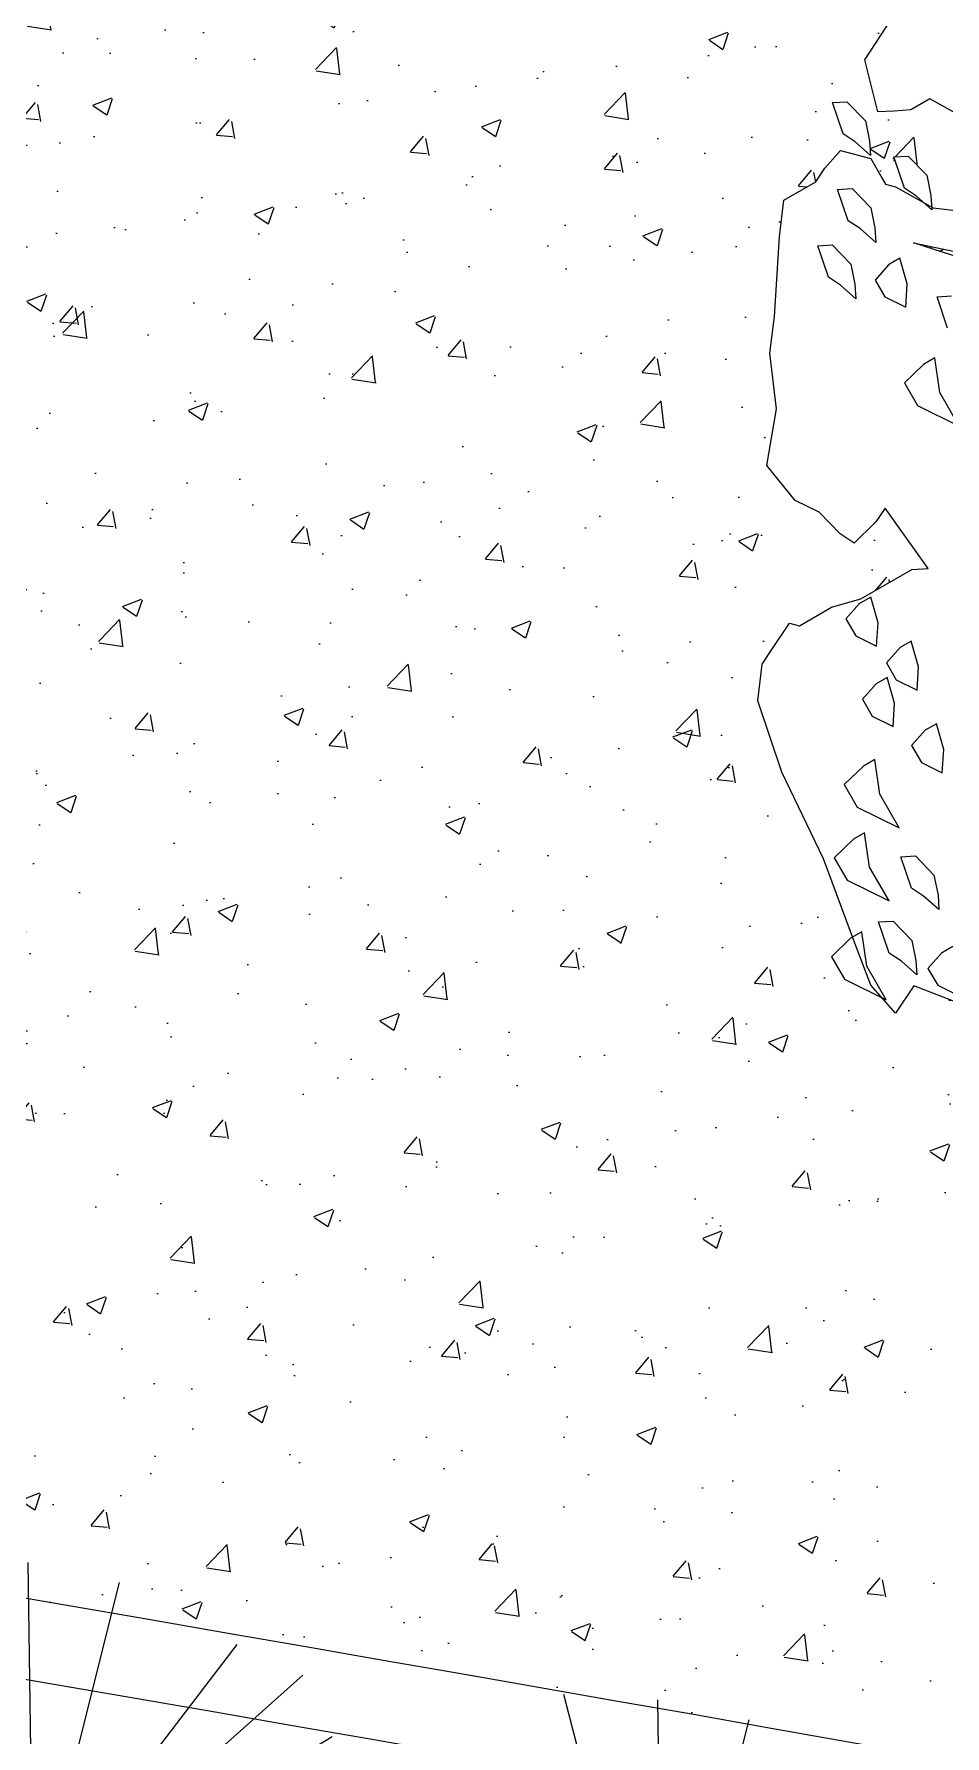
# Model space of a CAD drawing. Header units: metres. Extents: x 12093 to 20303, y 514 to 1412.
# Drawn here: x 19694.472 to 19696.183, y 705.562 to 708.758 of the extents above; entities that cross this region are included whole.
import ezdxf

# ---------------------------------------------------------------- set-up
doc = ezdxf.new("R2010")
doc.units = ezdxf.units.M
doc.layers.get('0').update_dxf_attribs({"lineweight": 13})
for name, color, linetype, lineweight in [('AMBI-GRASS', 104, 'Continuous', 20), ('ARBOLES', 52, 'Continuous', 13), ('grass', 64, 'Continuous', 13), ('MANZANAS-ORIGINALES', 147, 'Continuous', 9)]:
    doc.layers.add(name, color=color, linetype=linetype, lineweight=lineweight)
pattern_1 = [(50, (19136.99335, 73.14804), (0.36436934, -0.03187817), [0.0381, -0.4191]), (355, (19136.99335, 73.14804), (-0.07048565, 0.38211329), [0.03048, -0.33528]), (100.451, (19137.0237, 73.1454), (0.293885, 0.35023338), [0.03238, -0.35618]), (46.1842, (19136.99335, 73.24964), (0.54215808, -0.08408466), [0.05715, -0.62865]), (96.6356, (19137.03853, 73.24264), (0.47480847, 0.4948511), [0.04857, -0.53427]), (351.184, (19136.99335, 73.24964), (0.4748092, 0.49485024), [0.04572, -0.50292]), (21, (19137.04415, 73.22424), (0.30322976, -0.20453104), [0.0381, -0.4191]), (326, (19137.04415, 73.22424), (0.12360406, 0.36837593), [0.03048, -0.33528]), (71.4514, (19137.06942, 73.2072), (0.42683298, 0.16384572), [0.03238, -0.35618]), (37.5, (19136.99335, 73.14804), (0.006177207, 0.169110078), [0, -0.331216, 0, -0.34036, 0, -0.33655]), (7.5, (19136.99335, 73.14804), (0.133639325, 0.20036115), [0, -0.194056, 0, -0.323596, 0, -0.12827]), (327.5, (19136.88007, 73.14804), (0.27118119, -0.011457488), [0, -0.127, 0, -0.39624, 0, -0.52578]), (317.5, (19136.82927, 73.14804), (0.29625836, 0.05085298), [0, -0.1651, 0, -0.263144, 0, -0.37338])]

# ---------------------------------------------------------------- blocks, each defined once
blk = doc.blocks.new('ghgfghgh')
at = {"layer": 'ARBOLES', "lineweight": 20}
for p, q in [((20000.3963, 664.232), (20000.5879, 664.1919)), ((20000.6033, 664.1653), (20000.3963, 664.232)), ((20000.4157, 664.2257), (20000.4185, 664.2274)), ((20000.4273, 664.222), (20000.4317, 664.2246))]:
    blk.add_line(p, q, dxfattribs=at)
at = {"layer": 'grass'}
for p, q in [((20000.3386, 664.4488), (20000.3709, 664.4977)), ((20000.3541, 664.3871), (20000.3386, 664.4488)), ((20000.3003, 664.3982), (20000.3175, 664.3992)), ((20000.3129, 664.3611), (20000.3003, 664.3982)), ((20000.3175, 664.3992), (20000.3395, 664.3765)), ((20000.3736, 664.3882), (20000.3541, 664.3871)), ((20000.3931, 664.3894), (20000.3736, 664.3882)), ((20000.4158, 664.4025), (20000.3931, 664.3894)), ((20000.4603, 664.3778), (20000.4158, 664.4025)), ((20000.3395, 664.3765), (20000.3444, 664.3527)), ((20000.3272, 664.3517), (20000.3129, 664.3611)), ((20000.3454, 664.3356), (20000.3272, 664.3517)), ((20000.3444, 664.3527), (20000.3454, 664.3356)), ((20000.2915, 664.3207), (20000.3099, 664.3414)), ((20000.3099, 664.3414), (20000.3457, 664.3318)), ((20000.3457, 664.3318), (20000.3588, 664.3091)), ((20000.373, 664.3338), (20000.3901, 664.3348)), ((20000.3856, 664.2967), (20000.373, 664.3338)), ((20000.3901, 664.3348), (20000.4121, 664.3121)), ((20000.2808, 664.3044), (20000.2915, 664.3207)), ((20000.3588, 664.3091), (20000.3631, 664.3015)), ((20000.4121, 664.3121), (20000.417, 664.2883)), ((20000.2429, 664.2826), (20000.2808, 664.3044)), ((20000.3065, 664.2954), (20000.3237, 664.2964)), ((20000.3191, 664.2583), (20000.3065, 664.2954)), ((20000.3237, 664.2964), (20000.3457, 664.2737)), ((20000.3631, 664.3015), (20000.3751, 664.2983)), ((20000.3751, 664.2983), (20000.4196, 664.2736)), ((20000.3999, 664.2872), (20000.3856, 664.2967)), ((20000.418, 664.2711), (20000.3999, 664.2872)), ((20000.417, 664.2883), (20000.418, 664.2711)), ((20000.2377, 664.2392), (20000.2429, 664.2826)), ((20000.3457, 664.2737), (20000.3505, 664.2499)), ((20000.4196, 664.2736), (20000.4629, 664.2684)), ((20000.3334, 664.2489), (20000.3191, 664.2583)), ((20000.3516, 664.2327), (20000.3334, 664.2489)), ((20000.3505, 664.2499), (20000.3516, 664.2327)), ((20000.2316, 664.1449), (20000.2377, 664.2392)), ((20000.283, 664.2286), (20000.3001, 664.2297)), ((20000.2956, 664.1915), (20000.283, 664.2286)), ((20000.3001, 664.2297), (20000.3222, 664.2069)), ((20000.4041, 664.2295), (20000.4052, 664.2301)), ((20000.3222, 664.2069), (20000.327, 664.1831)), ((20000.3669, 664.2061), (20000.3508, 664.188)), ((20000.3802, 664.2138), (20000.3669, 664.2061)), ((20000.3889, 664.1834), (20000.3802, 664.2138)), ((20000.3099, 664.1821), (20000.2956, 664.1915)), ((20000.3508, 664.188), (20000.3623, 664.168)), ((20000.328, 664.166), (20000.3099, 664.1821)), ((20000.327, 664.1831), (20000.328, 664.166)), ((20000.3623, 664.168), (20000.3871, 664.1558)), ((20000.3871, 664.1558), (20000.3889, 664.1834)), ((20000.4242, 664.1683), (20000.4414, 664.1693)), ((20000.4368, 664.1312), (20000.4242, 664.1683)), ((20000.2264, 664.1015), (20000.2316, 664.1449)), ((20000.2343, 664.0355), (20000.2264, 664.1015)), ((20000.4084, 664.0882), (20000.3856, 664.0662)), ((20000.4217, 664.0959), (20000.4084, 664.0882)), ((20000.4276, 664.055), (20000.4217, 664.0959)), ((20000.3856, 664.0662), (20000.401, 664.0396)), ((20000.4506, 664.0151), (20000.4276, 664.055)), ((20000.2227, 663.9683), (20000.2343, 664.0355)), ((20000.401, 664.0396), (20000.4506, 664.0151)), ((20000.2564, 663.9272), (20000.2227, 663.9683)), ((20000.2847, 663.9133), (20000.2564, 663.9272)), ((20000.3097, 663.8874), (20000.2847, 663.9133)), ((20000.3627, 663.918), (20000.3519, 663.9017)), ((20000.4139, 663.8467), (20000.3627, 663.918)), ((20000.326, 663.8766), (20000.3097, 663.8874)), ((20000.3519, 663.9017), (20000.326, 663.8766)), ((20000.3339, 663.8106), (20000.3944, 663.8455)), ((20000.3944, 663.8455), (20000.4139, 663.8467)), ((20000.2993, 663.8007), (20000.3339, 663.8106)), ((20000.3325, 663.8051), (20000.3164, 663.7869)), ((20000.3458, 663.8128), (20000.3325, 663.8051)), ((20000.3545, 663.7823), (20000.3458, 663.8128)), ((20000.228, 663.7494), (20000.2495, 663.782)), ((20000.2495, 663.782), (20000.2614, 663.7788)), ((20000.2614, 663.7788), (20000.2993, 663.8007)), ((20000.3164, 663.7869), (20000.3279, 663.767)), ((20000.3527, 663.7547), (20000.3545, 663.7823)), ((20000.3279, 663.767), (20000.3527, 663.7547)), ((20000.2172, 663.7331), (20000.228, 663.7494)), ((20000.3804, 663.7529), (20000.3643, 663.7347)), ((20000.3937, 663.7606), (20000.3804, 663.7529)), ((20000.4024, 663.7302), (20000.3937, 663.7606)), ((20000.212, 663.6898), (20000.2172, 663.7331)), ((20000.3643, 663.7347), (20000.3758, 663.7148)), ((20000.4006, 663.7025), (20000.4024, 663.7302)), ((20000.352, 663.7099), (20000.3359, 663.6918)), ((20000.3653, 663.7176), (20000.352, 663.7099)), ((20000.374, 663.6872), (20000.3653, 663.7176)), ((20000.3758, 663.7148), (20000.4006, 663.7025)), ((20000.2405, 663.6054), (20000.212, 663.6898)), ((20000.3359, 663.6918), (20000.3474, 663.6718)), ((20000.3722, 663.6596), (20000.374, 663.6872)), ((20000.3474, 663.6718), (20000.3722, 663.6596)), ((20000.4236, 663.6626), (20000.4103, 663.655)), ((20000.4323, 663.6322), (20000.4236, 663.6626)), ((20000.4103, 663.655), (20000.3942, 663.6368)), ((20000.3505, 663.6204), (20000.3372, 663.6127)), ((20000.3564, 663.5795), (20000.3505, 663.6204)), ((20000.3942, 663.6368), (20000.4057, 663.6168)), ((20000.4305, 663.6046), (20000.4323, 663.6322)), ((20000.2898, 663.5027), (20000.2405, 663.6054)), ((20000.3372, 663.6127), (20000.3144, 663.5907)), ((20000.4057, 663.6168), (20000.4305, 663.6046)), ((20000.3144, 663.5907), (20000.3298, 663.5641)), ((20000.3298, 663.5641), (20000.3794, 663.5396)), ((20000.3794, 663.5396), (20000.3564, 663.5795)), ((20000.3252, 663.526), (20000.3024, 663.504)), ((20000.3385, 663.5337), (20000.3252, 663.526)), ((20000.3444, 663.4928), (20000.3385, 663.5337)), ((20000.327, 663.4031), (20000.2898, 663.5027)), ((20000.3024, 663.504), (20000.3178, 663.4774)), ((20000.3815, 663.5053), (20000.3986, 663.5063)), ((20000.394, 663.4682), (20000.3815, 663.5053)), ((20000.3986, 663.5063), (20000.4206, 663.4836)), ((20000.3674, 663.4529), (20000.3444, 663.4928)), ((20000.4206, 663.4836), (20000.4255, 663.4598)), ((20000.3178, 663.4774), (20000.3674, 663.4529)), ((20000.4083, 663.4588), (20000.394, 663.4682)), ((20000.4255, 663.4598), (20000.4265, 663.4427)), ((20000.4265, 663.4427), (20000.4083, 663.4588)), ((20000.3551, 663.4281), (20000.3723, 663.4291)), ((20000.3677, 663.391), (20000.3551, 663.4281)), ((20000.3723, 663.4291), (20000.3943, 663.4063)), ((20000.3219, 663.4089), (20000.2991, 663.3869)), ((20000.3352, 663.4165), (20000.3219, 663.4089)), ((20000.3457, 663.3534), (20000.327, 663.4031)), ((20000.3411, 663.3756), (20000.3352, 663.4165)), ((20000.3943, 663.4063), (20000.3992, 663.3825)), ((20000.4429, 663.3989), (20000.4296, 663.3913)), ((20000.2991, 663.3869), (20000.3145, 663.3603)), ((20000.382, 663.3815), (20000.3677, 663.391)), ((20000.4002, 663.3654), (20000.382, 663.3815)), ((20000.3992, 663.3825), (20000.4002, 663.3654)), ((20000.4296, 663.3913), (20000.4135, 663.3731)), ((20000.3145, 663.3603), (20000.3641, 663.3357)), ((20000.3641, 663.3357), (20000.3411, 663.3756)), ((20000.4135, 663.3731), (20000.425, 663.3531)), ((20000.3751, 663.3199), (20000.3457, 663.3534)), ((20000.3966, 663.3525), (20000.3751, 663.3199)), ((20000.4487, 663.3322), (20000.3966, 663.3525)), ((20000.425, 663.3531), (20000.4498, 663.3409))]:
    blk.add_line(p, q, dxfattribs=at)
blk = doc.blocks.new('Arbust11')
for p, q in [((0.0378, 0.4871), (-0.0937, 0.9403)), ((0.0408, 0.5449), (0.1405, 0.941)), ((0.0408, 0.4825), (0.0377, 0.9348)), ((-0.1618, 0.888), (0.0377, 0.4856)), ((0.0439, 0.4856), (0.3088, 0.8724)), ((0.0595, 0.5199), (0.1997, 0.8474)), ((0.0377, 0.4856), (-0.274, 0.8225)), ((-0.0621, 0.5573), (-0.3332, 0.7944)), ((0.0439, 0.4794), (0.3805, 0.7788)), ((-0.3488, 0.7476), (0.0408, 0.4856)), ((0.0283, 0.4856), (-0.3738, 0.7039)), ((0.047, 0.4794), (0.4366, 0.6759)), ((0.0314, 0.4856), (-0.4049, 0.6104)), ((-0.433, 0.5262), (0.0439, 0.4825)), ((0.0533, 0.4887), (0.474, 0.5137)), ((0.0439, 0.4825), (-0.4267, 0.4669)), ((-0.0527, 0.4794), (-0.4267, 0.3952)), ((0.0408, 0.4762), (-0.3893, 0.2673)), ((0.0408, 0.47), (-0.3364, 0.2174)), ((0.0408, 0.4731), (-0.274, 0.1581)), ((0.047, 0.4856), (0.499, 0.4263)), ((0.0501, 0.4794), (0.2901, 0.0832)), ((0.0501, 0.4731), (0.4304, 0.2454)), ((0.0533, 0.47), (0.1935, 0.0177)), ((0.0564, 0.4762), (0.3649, 0.1425)), ((0.072, 0.4762), (0.4647, 0.3484)), ((0.0377, 0.4669), (-0.2117, 0.0988)), ((0.0501, 0.4544), (-0.1088, 0.0209)), ((0.0501, 0.4638), (-0.0215, 0.0146)), ((0.0533, 0.4451), (0.0907, 0.0271))]:
    blk.add_line(p, q)

msp = doc.modelspace()

# ---------------------------------------------------------------- hatches: boundary and pattern name
at = {"layer": 'grass'}
h = msp.add_hatch(dxfattribs=at)
h.set_pattern_fill('AR-CONC', color=256, scale=0.002, style=0)
h.set_pattern_definition(pattern_1)
h.paths.add_polyline_path([(19695.8618, 709.5016, 0.000744), (19694.97, 709.6563, 0.016803), (19694.6506, 709.4752), (19694.6625, 709.4605), (19694.6545, 709.4541), (19694.6605, 709.4457), (19694.5236, 709.3485), (19694.393, 709.2431), (19694.3866, 709.2511), (19694.3782, 709.2452), (19694.3558, 709.2767, 0.00578), (19694.2372, 709.1921), (19694.2059, 708.9163, -0.001295), (19695.7598, 708.6487)])
h = msp.add_hatch(dxfattribs=at)
h.set_pattern_fill('AR-CONC', color=256, scale=0.002, style=0)
h.set_pattern_definition(pattern_1)
h.paths.add_polyline_path([(19696.209, 709.1794), (19696.3309, 709.2178), (19696.3922, 709.3332), (19696.4384, 709.3918), (19696.4433, 709.3993, 0.000485), (19695.8618, 709.5016), (19695.7598, 708.6487, -0.000182), (19695.9781, 708.6105), (19695.9717, 708.6294), (19695.9989, 708.631), (19696.027, 708.6019, -0.000168), (19696.2281, 708.5665), (19696.2297, 708.5674), (19696.2254, 708.597), (19696.1548, 708.6362), (19696.1188, 708.6154), (19696.0878, 708.6135), (19696.0569, 708.6117), (19696.0324, 708.7095), (19696.0836, 708.7871), (19696.0901, 708.8868), (19696.1242, 708.9385), (19696.1394, 708.9952), (19696.2008, 709.1106)])
h = msp.add_hatch(dxfattribs=at)
h.set_pattern_fill('AR-CONC', color=256, scale=0.002, style=0)
h.set_pattern_definition(pattern_1)
h.paths.add_polyline_path([(19695.7598, 708.6487, 0.001295), (19694.2059, 708.9163), (19694.0696, 707.7128, -0.001289), (19695.6157, 707.4445)])
h = msp.add_hatch(dxfattribs=at)
h.set_pattern_fill('AR-CONC', color=256, scale=0.002, style=0)
h.set_pattern_definition(pattern_1)
h.paths.add_polyline_path([(19695.8545, 708.1588), (19695.8627, 708.2276), (19695.8724, 708.3772), (19695.8807, 708.4459), (19695.9407, 708.4806), (19695.9577, 708.5064), (19695.9868, 708.5392), (19696.0436, 708.524), (19696.0644, 708.488), (19696.0713, 708.476), (19696.0902, 708.4709), (19696.1426, 708.4418), (19696.1296, 708.4534), (19696.1069, 708.4684), (19696.087, 708.5272), (19696.1141, 708.5288), (19696.149, 708.4927), (19696.1568, 708.455), (19696.1581, 708.4332), (19696.1608, 708.4317), (19696.2296, 708.4234), (19696.2451, 708.4324), (19696.2322, 708.4704), (19696.2594, 708.4721), (19696.2792, 708.4516), (19696.3296, 708.4675), (19696.3137, 708.4753), (19696.2894, 708.5175), (19696.2915, 708.5195), (19696.2449, 708.5225), (19696.2456, 708.5203), (19696.2428, 708.4765), (19696.2034, 708.496), (19696.1851, 708.5276), (19696.2107, 708.5564), (19696.2281, 708.5665, 0.000168), (19696.027, 708.6019), (19696.0338, 708.5949), (19696.0415, 708.5572), (19696.0431, 708.53), (19696.0143, 708.5555), (19695.9916, 708.5706), (19695.9781, 708.6105, 0.000182), (19695.7598, 708.6487), (19695.6157, 707.4445, -0.00021), (19695.8674, 707.4), (19695.8316, 707.5057), (19695.8399, 707.5745), (19695.8569, 707.6004), (19695.8911, 707.6521), (19695.91, 707.647), (19695.97, 707.6816), (19696.0249, 707.6973), (19696.1209, 707.7528), (19696.1518, 707.7546), (19696.0706, 707.8677), (19696.0535, 707.8418), (19696.0124, 707.8021), (19695.9866, 707.8192), (19695.9469, 707.8602), (19695.9021, 707.8824), (19695.8485, 707.9474), (19695.867, 708.0541)])
h = msp.add_hatch(dxfattribs=at)
h.set_pattern_fill('AR-CONC', color=256, scale=0.002, style=0)
h.set_pattern_definition(pattern_1)
h.paths.add_polyline_path([(19695.6157, 707.4445, 0.001289), (19694.0696, 707.7128), (19693.9615, 706.7581), (19695.5077, 706.542)])
h = msp.add_hatch(dxfattribs=at)
h.set_pattern_fill('AR-CONC', color=256, scale=0.002, style=0)
h.set_pattern_definition(pattern_1)
h.paths.add_polyline_path([(19695.9549, 707.209), (19695.8769, 707.3719), (19695.8674, 707.4, 0.00021), (19695.6157, 707.4445), (19695.5077, 706.542), (19695.8428, 706.4952), (19696.7212, 706.3466), (19696.7139, 706.397), (19696.7112, 706.3988), (19696.6913, 706.4576), (19696.7051, 706.4585), (19696.6987, 706.5026), (19696.671, 706.5506), (19696.5865, 706.6138), (19696.5844, 706.6339), (19696.5667, 706.6247), (19696.5839, 706.6383), (19696.5722, 706.7495), (19696.5532, 706.7823), (19696.4482, 706.7813), (19696.547, 706.7931), (19696.5444, 706.7975), (19696.5, 706.8515), (19696.4871, 706.86), (19696.4854, 706.8651), (19696.3824, 706.9119), (19696.3584, 706.8981), (19696.3123, 706.8394), (19696.207, 706.9386), (19696.1244, 706.9709), (19696.0903, 706.9192), (19696.0647, 706.9483), (19695.9942, 706.9832), (19695.9698, 707.0254), (19696.0059, 707.0603), (19696.0098, 707.0625)])
h.paths.add_polyline_path([(19696.2697, 706.847), (19696.2968, 706.8486), (19696.3317, 706.8125), (19696.3395, 706.7748), (19696.3411, 706.7476), (19696.3123, 706.7731), (19696.2896, 706.7881)], flags=16)
h.paths.add_polyline_path([(19696.3678, 706.8474), (19696.3934, 706.8762), (19696.4145, 706.8884), (19696.4283, 706.8401), (19696.4254, 706.7963), (19696.3861, 706.8158)], flags=16)
h.paths.add_polyline_path([(19696.3066, 706.6855), (19696.3277, 706.6977), (19696.3415, 706.6494), (19696.3387, 706.6056), (19696.2993, 706.6251), (19696.2811, 706.6567)], flags=16)
h.paths.add_polyline_path([(19696.3938, 706.778), (19696.421, 706.7797), (19696.4559, 706.7436), (19696.4636, 706.7058), (19696.4652, 706.6787), (19696.4364, 706.7042), (19696.4137, 706.7192)], flags=16)
h.paths.add_polyline_path([(19696.3931, 706.6089), (19696.4141, 706.621), (19696.428, 706.5728), (19696.4251, 706.529), (19696.3858, 706.5484), (19696.3675, 706.5801)], flags=16)
h.paths.add_polyline_path([(19696.473, 706.6409), (19696.4985, 706.6698), (19696.5196, 706.6819), (19696.5334, 706.6337), (19696.5306, 706.5898), (19696.4912, 706.6093)], flags=16)
h.paths.add_polyline_path([(19696.4556, 706.4762), (19696.4767, 706.4884), (19696.4905, 706.4401), (19696.4876, 706.3963), (19696.4483, 706.4158), (19696.43, 706.4474)], flags=16)
h.paths.add_polyline_path([(19696.5128, 706.5233), (19696.5383, 706.5521), (19696.5594, 706.5643), (19696.5732, 706.516), (19696.5704, 706.4722), (19696.531, 706.4917)], flags=16)
h = msp.add_hatch(dxfattribs=at)
h.set_pattern_fill('AR-CONC', color=256, scale=0.002, style=0)
h.set_pattern_definition(pattern_1)
h.paths.add_polyline_path([(19695.5077, 706.542), (19693.9615, 706.7581), (19693.8667, 705.9212, -0.00128), (19695.4017, 705.6566)])
h = msp.add_hatch(dxfattribs=at)
h.set_pattern_fill('AR-CONC', color=256, scale=0.002, style=0)
h.set_pattern_definition(pattern_1)
h.paths.add_polyline_path([(19696.6111, 706.1001), (19696.6383, 706.1638), (19696.5986, 706.2049), (19696.5931, 706.2977), (19696.5981, 706.3166), (19696.66, 706.3203), (19696.7048, 706.2982), (19696.7306, 706.2811), (19696.7285, 706.2957), (19696.7161, 706.3173), (19696.7241, 706.3264), (19696.7212, 706.3466), (19695.8428, 706.4952), (19695.5077, 706.542), (19695.4017, 705.6566, -0.001641), (19697.368, 705.3057), (19697.3763, 705.7798), (19697.3566, 705.7787), (19697.2879, 705.7869), (19697.2311, 705.8022), (19697.1674, 705.8294), (19697.1175, 705.8326), (19697.0349, 705.8649), (19696.9694, 705.923), (19696.8539, 705.9843), (19696.8332, 706.0203)])

# ---------------------------------------------------------------- linework, layer by layer
at = {"layer": 'MANZANAS-ORIGINALES'}
for centre, radius, start, end in [((19642.9403, 405.9341), 304.279, 76.754672, 83.883439), ((19642.9585, 406.0744), 303.9876, 76.751542, 83.884028)]:
    msp.add_arc(centre, radius, start, end, dxfattribs=at)

# ---------------------------------------------------------------- block references
at = {"layer": 'AMBI-GRASS', "ltscale": 0.05, "xscale": 1.499999999998325, "yscale": 1.499999999998325, "zscale": 1.499999999998325, "rotation": 49.16166176348414}
for p in [(19694.9718, 704.692), (19696.1542, 704.4341), (19697.3328, 704.2527)]:
    msp.add_blockref('Arbust11', p, dxfattribs=at)
at = {"layer": 'Defpoints', "lineweight": 20, "xscale": 1.586003757394792, "yscale": 1.586003757394792, "zscale": 1.586003757394792}
msp.add_blockref('ghgfghgh', (-12024.5798, -345.1087), dxfattribs=at)

doc.saveas('drawing.dxf')
